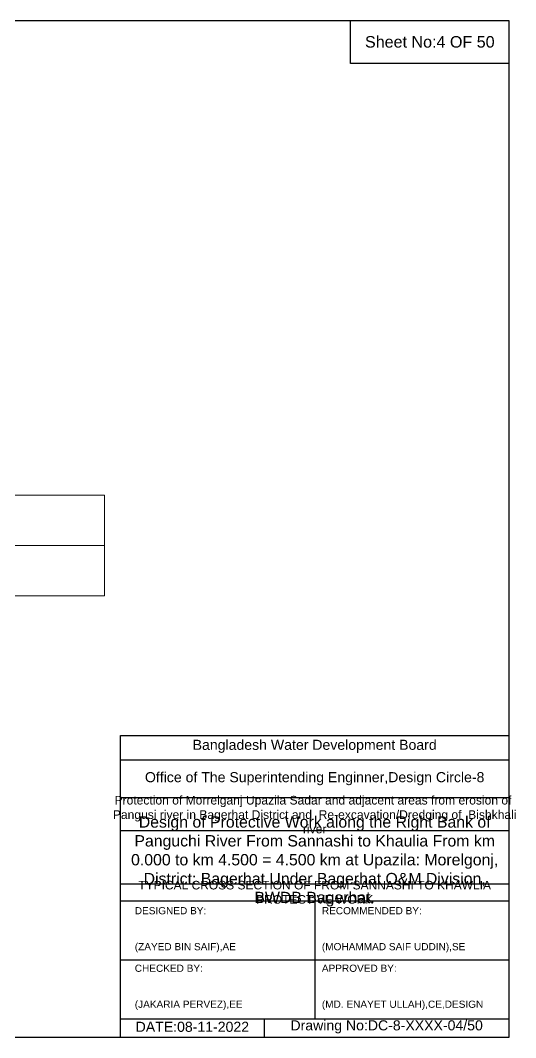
# Model space of a CAD drawing. Header units: inches. Extents: x 89000 to 245047, y -7071 to 0.
# Drawn here: x 151605 to 155047, y -7071 to 0 of the extents above; entities that cross this region are included whole.
import ezdxf

# ---------------------------------------------------------------- set-up
doc = ezdxf.new("R2010")
doc.units = ezdxf.units.IN
doc.header["$LTSCALE"] = 7
doc.header["$MEASUREMENT"] = 0
doc.layers.add('Cross section Data Border', color=7, linetype='Continuous', lineweight=9)
doc.styles.get("Standard").update_dxf_attribs({"font": 'arial.ttf'})

msp = doc.modelspace()

# ---------------------------------------------------------------- linework, layer by layer
for points in [[(145000, 0), (155000, 0), (155000, -7071), (145000, -7071)], [(153900, 0), (155000, 0), (155000, -300), (153900, -300)]]:
    msp.add_lwpolyline(points, close=True)
for points in [[(152300, -7071), (152300, -4971), (155000, -4971)], [(152300, -5141), (155000, -5141)], [(152300, -5401), (155000, -5401)], [(152300, -5631), (155000, -5631)], [(152300, -6001), (155000, -6001)], [(152300, -6121), (155000, -6121)], [(153650, -6121), (153650, -6941)], [(152300, -6531), (155000, -6531)], [(152300, -6941), (155000, -6941)], [(153300, -6941), (153300, -7071)]]:
    msp.add_lwpolyline(points)
at = {"layer": 'Cross section Data Border'}
msp.add_lwpolyline([(145100, -3300), (152188.93098, -3300), (152188.93098, -4000), (145100, -4000)], close=True, dxfattribs=at)
msp.add_lwpolyline([(145100, -3650), (152188.93098, -3650)], dxfattribs=at)

# ---------------------------------------------------------------- texts
at = {"attachment_point": 5}
for s, insert, char_height in [('Sheet No:4 OF 50', (154450, -150), 80), ('Bangladesh Water Development Board', (153650, -5046), 70), ('Office of The Superintending Enginner,Design Circle-8', (153650, -5271), 70)]:
    msp.add_mtext(s, dxfattribs=dict(at, insert=insert, char_height=char_height))
for s, insert, char_height, width, attachment_point in [('Protection of Morrelganj Upazila Sadar and adjacent areas from erosion of  Pangusi river in Bagerhat District and  Re-excavation/Dredging of  Bishkhali river', (153650, -5521), 60, 2800, 5), ('Design of Protective Work along the Right Bank of Panguchi River From Sannashi to Khaulia From km 0.000 to km 4.500 = 4.500 km at Upazila: Morelgonj, District: Bagerhat Under Bagerhat O&M Division, BWDB Bagerhat.', (153650, -5846), 78.71299581, 2700, 5), ('TYPICAL CROSS SECTION OF FROM SANNASHI TO KHAWLIA PROTECTIVE WORK', (153650, -6061), 59.5765532, 2800, 5), ('DESIGNED BY:^J^J^J(ZAYED BIN SAIF),AE', (152400, -6321), 50, 1400, 4), ('RECOMMENDED BY:^J^J^J(MOHAMMAD SAIF UDDIN),SE', (153700, -6321), 50, 1400, 4), ('CHECKED BY:^J^J^J(JAKARIA PERVEZ),EE', (152400, -6721), 50, 1400, 4), ('APPROVED BY:^J^J^J(MD. ENAYET ULLAH),CE,DESIGN', (153700, -6721), 50, 1400, 4), ('DATE:08-11-2022', (152800, -6996), 70, 1400, 5), ('Drawing No:DC-8-XXXX-04/50', (154150, -6996), 70, 2200, 5)]:
    msp.add_mtext(s, dxfattribs=dict(insert=insert, char_height=char_height, width=width, attachment_point=attachment_point))

doc.saveas('drawing.dxf')
